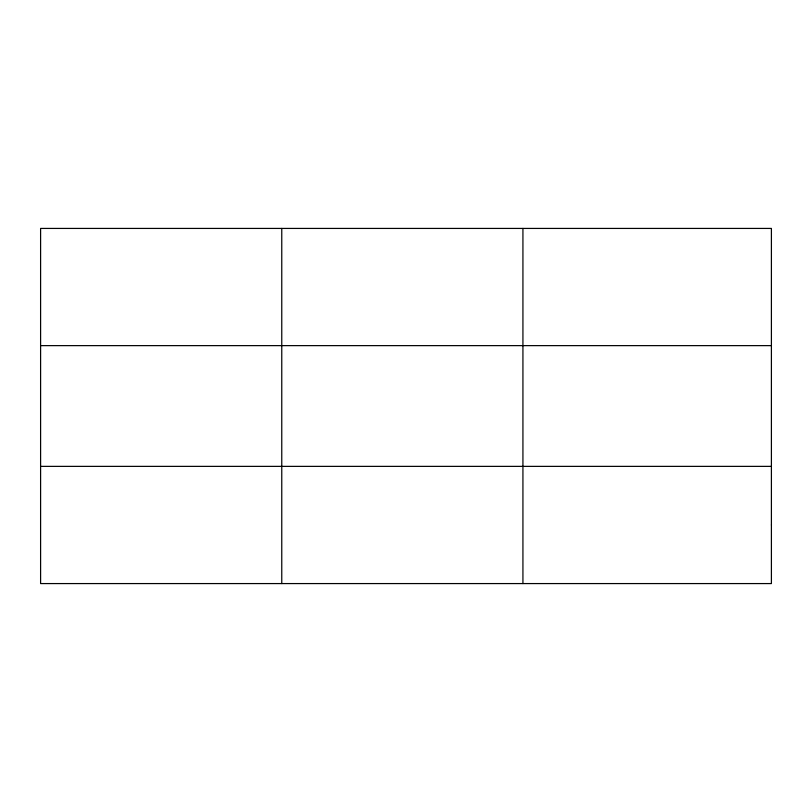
<?xml version="1.0" encoding="UTF-8"?>
<svg xmlns="http://www.w3.org/2000/svg" width="812" height="812" viewBox="0 0 812 812"><rect width="100%" height="100%" fill="white"/><g stroke="black" fill="none" stroke-linecap="round" stroke-linejoin="round"><path stroke-width="1.22" d="M281.764 228.426L281.764 583.574M522.928 228.426L522.928 583.574M40.6 345.628L771.4 345.628M40.6 466.372L771.4 466.372M771.4 524.968L771.4 583.574L40.6 583.574L40.6 228.426L771.4 228.426L771.4 524.968"/></g></svg>
